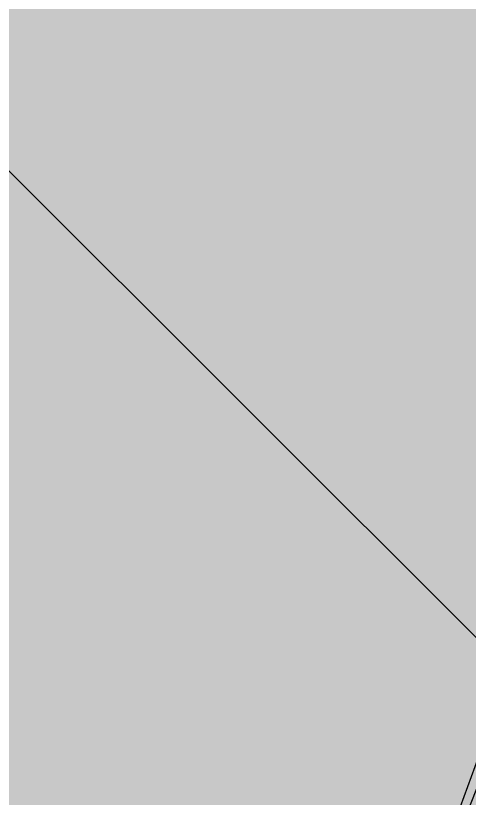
# Model space of a CAD drawing. Header units: inches. Extents: x -31 to 122, y -49 to 49.
# Drawn here: x 0.00451 to 0.01505, y 0.33522 to 0.35343 of the extents above; entities that cross this region are included whole.
import ezdxf

# ---------------------------------------------------------------- set-up
doc = ezdxf.new("R2010")
doc.units = ezdxf.units.IN
doc.header["$MEASUREMENT"] = 0
doc.linetypes.add('HIDDEN2', pattern=[0.1875, 0.125, -0.0625])
pattern_1 = [(0, (0, 0), (0.78125, 1.5625), [0, -1.5625])]

# ---------------------------------------------------------------- blocks, each defined once
blk = doc.blocks.new('hvdbrk2s')
blk.add_hatch(color=256).paths.add_polyline_path([(0.193095312246669, 0.3260101076634781), (0.1716397270295147, 0.3878693945757732), (0.1365535645466023, 0.4375227179284597), (0.09276634176740127, 0.4735779524344252), (0.04520757566092481, 0.4946429728038311), (-0.001702711328334593, 0.4998727324182255), (-0.04558247485420008, 0.4906104993297049), (-0.08455916509456068, 0.468746620260845), (-0.1167602322282164, 0.4361714419324016), (-0.1403131264328295, 0.3947753110660414), (-0.1533452978869718, 0.3464485743834301), (-0.1539841967687607, 0.2930815786066887), (-0.1403572732567682, 0.2365646704565734), (-0.1116081680468142, 0.1785467432637234), (-0.07094528390621233, 0.1197108767937606), (-0.02259321412043384, 0.06049869742128059), (0.02922344802505038, 0.001351831520423434), (0.04402154107621871, -0.01564416981508882), (0.1263834346129897, 0.08111771845233302), (0.1753966830074205, 0.1712421443135099), (0.1959908032290514, 0.2533369824795954)])
blk = doc.blocks.new('hveoup1')
blk.add_lwpolyline([(0.2500000000000002, 0.4999999999999999, 0.414213562373095), (4.592273826833915e-17, 0.25), (-4.592273826833913e-17, -0.2499999999999999, 0.414213562373095), (0.2499999999999999, -0.5)], format="xyb")
blk = doc.blocks.new('hveouh1')
blk.add_lwpolyline([(0.2500000000000002, 0.4999999999999999, 0.414213562373095), (4.592273826833915e-17, 0.25), (-4.592273826833913e-17, -0.2499999999999999, 0.414213562373095), (0.2499999999999999, -0.5)], format="xyb")
blk = doc.blocks.new('hveodp1')
at = {"linetype": 'HIDDEN2'}
blk.add_lwpolyline([(0.25, 0.4999999999999999, 0.3441507314089109), (0.007464374963667033, 0.3106339062590831), (0.007464374963666974, -0.3106339062590832, 0.3441507314089108), (0.2499999999999999, -0.5)], format="xyb", dxfattribs=at)
blk = doc.blocks.new('hvhumid')
blk.add_line((-3.694961003830599e-16, 0.354166525), (0.03535372166219378, 0.3188128033378059))
blk = doc.blocks.new('HVRF25')
blk.add_circle((0, 0), 22)
blk = doc.blocks.new('HVRF19')
blk.add_circle((0, 0), 16.5)
blk = doc.blocks.new('HVRF13')
blk.add_circle((0, 0), 12)
blk = doc.blocks.new('hvsoup1')
blk.add_lwpolyline([(0.2500000000000002, 0.4999999999999999, 0.414213562373095), (4.592273826833915e-17, 0.25), (-4.592273826833913e-17, -0.2499999999999999, 0.414213562373095), (0.2499999999999999, -0.5)], format="xyb")
blk = doc.blocks.new('hvsouh1')
blk.add_lwpolyline([(0.2500000000000002, 0.4999999999999999, 0.414213562373095), (4.592273826833915e-17, 0.25), (-4.592273826833913e-17, -0.2499999999999999, 0.414213562373095), (0.2499999999999999, -0.5)], format="xyb")
blk = doc.blocks.new('hvsodp1')
at = {"linetype": 'HIDDEN2'}
blk.add_lwpolyline([(0.25, 0.4999999999999999, 0.3441507314089109), (0.007464374963667033, 0.3106339062590831), (0.007464374963666974, -0.3106339062590832, 0.3441507314089108), (0.2499999999999999, -0.5)], format="xyb", dxfattribs=at)
blk = doc.blocks.new('hvroup1')
blk.add_lwpolyline([(0.2500000000000002, 0.4999999999999999, 0.414213562373095), (4.592273826833915e-17, 0.25), (-4.592273826833913e-17, -0.2499999999999999, 0.414213562373095), (0.2499999999999999, -0.5)], format="xyb")
blk = doc.blocks.new('hvrouh1')
blk.add_lwpolyline([(0.2500000000000002, 0.4999999999999999, 0.414213562373095), (4.592273826833915e-17, 0.25), (-4.592273826833913e-17, -0.2499999999999999, 0.414213562373095), (0.2499999999999999, -0.5)], format="xyb")
blk = doc.blocks.new('hvrodp1')
at = {"linetype": 'HIDDEN2'}
blk.add_lwpolyline([(0.25, 0.4999999999999999, 0.3441507314089109), (0.007464374963667033, 0.3106339062590831), (0.007464374963666974, -0.3106339062590832, 0.3441507314089108), (0.2499999999999999, -0.5)], format="xyb", dxfattribs=at)
blk = doc.blocks.new('HVRF37')
blk.add_circle((0, 0), 31)
blk = doc.blocks.new('HVRF31')
blk.add_circle((0, 0), 25)
blk = doc.blocks.new('hvtbsav2n')
h = blk.add_hatch()
h.set_pattern_fill('DOTS', color=8, scale=25, style=0)
h.set_pattern_definition(pattern_1)
h.paths.add_polyline_path([(21.6200000000008, 5), (14.59505093726461, 5, -0.3835541555125414), (6.222667398279149, 5), (0, 5), (0, -5), (6.222667398279147, -5, -0.3835541555123429), (14.59505093726139, -4.999999999997101), (21.6200000000008, -5)])
blk = doc.blocks.new('hvtbhv1')
h = blk.add_hatch()
h.set_pattern_fill('DOTS', color=8, scale=25, style=0)
h.set_pattern_definition([(0, (-1179.424079982213, -605.4397062500375), (0.78125, 1.5625), [0, -1.5625])])
h.paths.add_polyline_path([(6.703627051891595, 5), (0, 5), (0, -5), (6.703627051891593, -5, -0.3835541555123078), (15.07601059087326, -4.999999999996589), (21.6200000000008, -5), (21.6200000000008, 5), (15.07601059087706, 5, -0.3835541555125413)])
blk = doc.blocks.new('hvtbeav2')
h = blk.add_hatch()
h.set_pattern_fill('DOTS', color=8, scale=25, style=0)
h.set_pattern_definition(pattern_1)
h.paths.add_polyline_path([(21.6200000000008, 5), (14.93525683024331, 5, -0.3835541555125415), (6.562873291257848, 5), (0, 5), (0, -5), (6.562873291257916, -4.999999999999943, -0.3835541555123116), (14.93525683023965, -4.999999999996703), (21.6200000000008, -5.000000000000001)])
blk = doc.blocks.new('J12')
blk.add_arc((-3.329427995376737, 0), 6, 284.9570676798153, 75.04293232018463)
blk = doc.blocks.new('J10')
blk.add_arc((-2.774523329480614, 0), 5, 284.9570676798153, 75.04293232018463)
blk = doc.blocks.new('hv_rup1')
at = {"linetype": 'Continuous'}
blk.add_circle((0.5, 0), 0.5, dxfattribs=at)
blk = doc.blocks.new('hv_ruh1')
at = {"linetype": 'Continuous'}
blk.add_hatch(color=256, dxfattribs=at).paths.add_polyline_path([(1, -7.632783294297956e-16, 1), (0, 2.775557561562891e-17, 1), (0.5, -8.326672684688674e-17, -1)])
blk.add_circle((0.5, 0), 0.5, dxfattribs=at)
blk = doc.blocks.new('hv_rdp1')
at = {"linetype": 'Continuous'}
blk.add_arc((0.4999999999999999, 0), 0.5, 5.915268275202834e-12, 180.0000000000059, dxfattribs=at)
blk = doc.blocks.new('J8')
blk.add_arc((-2.219618663584491, 0), 4, 284.9570676798153, 75.04293232018463)
blk = doc.blocks.new('J6')
blk.add_arc((-1.664713997688368, 0), 3, 284.9570676798153, 75.04293232018463)
blk = doc.blocks.new('J18')
blk.add_arc((-4.994141993065107, 0), 9, 284.9570676798153, 75.04293232018463)
blk = doc.blocks.new('J16')
blk.add_arc((-4.439237327168982, 0), 8, 284.9570676798153, 75.04293232018463)
blk = doc.blocks.new('J14')
blk.add_arc((-3.884332661272857, 0), 7, 284.9570676798153, 75.04293232018463)

msp = doc.modelspace()

# ---------------------------------------------------------------- block references
for name in ['HVRF37', 'HVRF31', 'HVRF25', 'HVRF19', 'HVRF13', 'J18', 'J16', 'J14', 'hvtbsav2n', 'hvtbeav2', 'J12', 'hvtbhv1', 'J10', 'J8', 'J6', 'hv_ruh1', 'hveoup1', 'hveouh1', 'hveodp1', 'hvsoup1', 'hvsouh1', 'hvsodp1', 'hvroup1', 'hvrouh1', 'hvrodp1', 'hv_rup1', 'hv_rdp1', 'hvhumid', 'hvdbrk2s']:
    msp.add_blockref(name, (0, 0))

doc.saveas('drawing.dxf')
